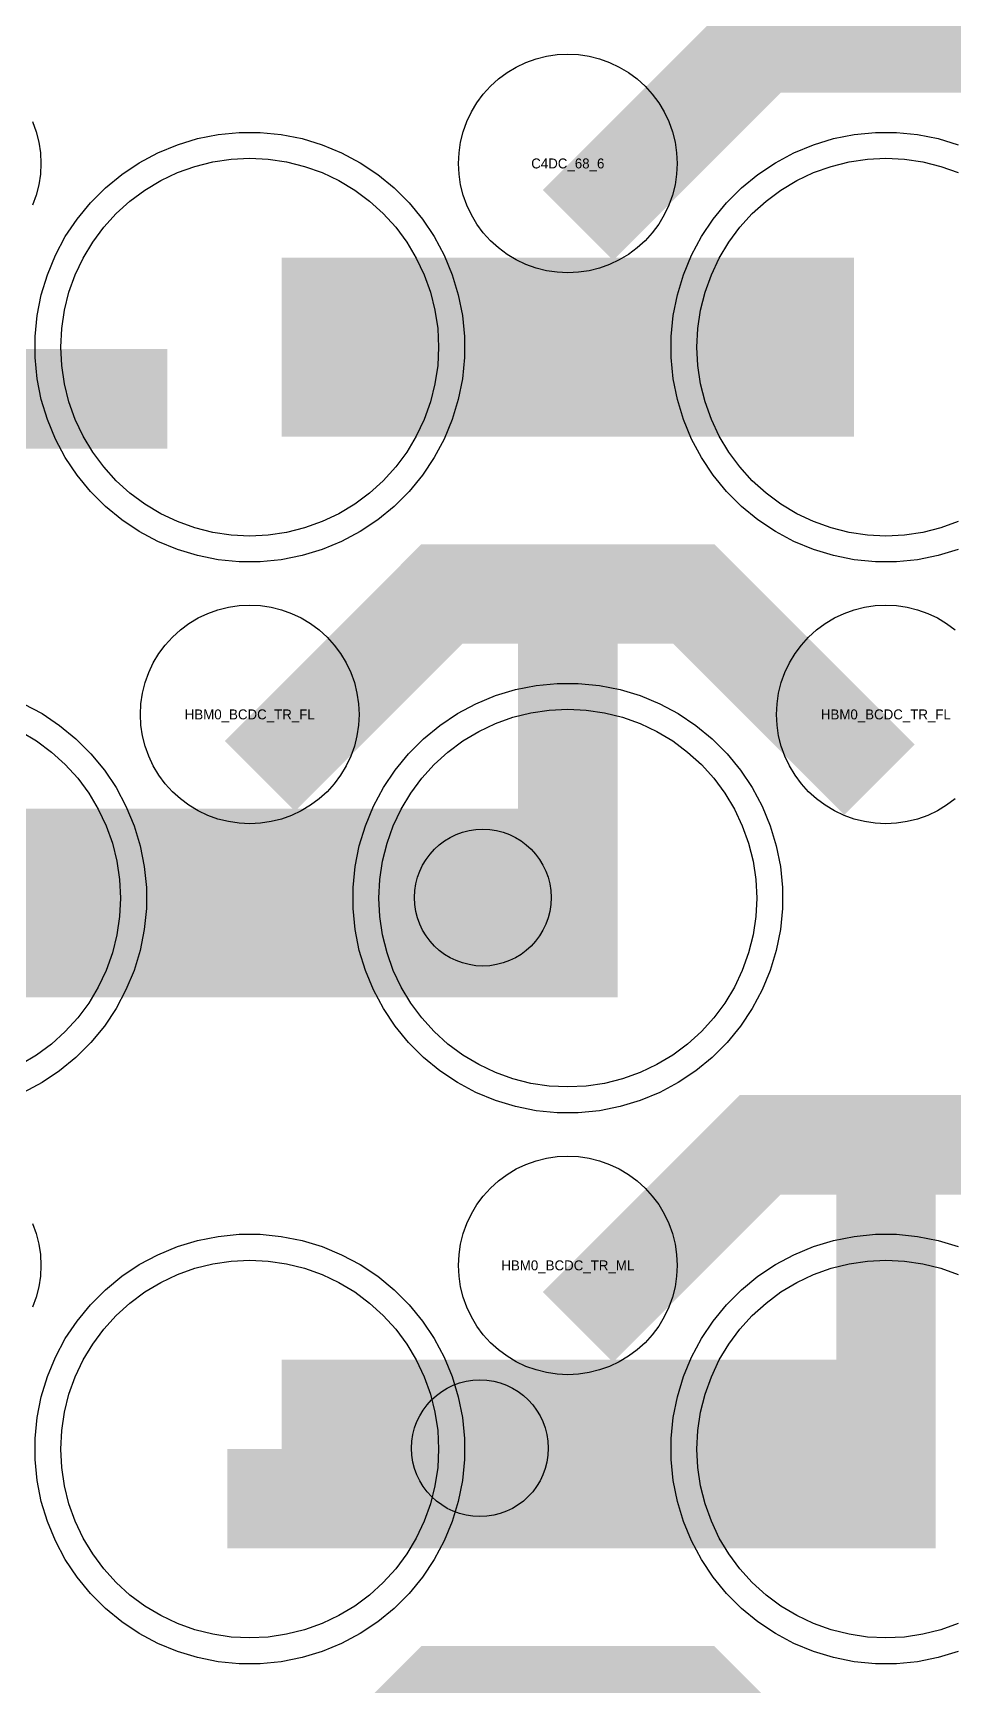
# Model space of a CAD drawing. Extents: x -11880 to 11880, y -14992 to 14992.
# Drawn here: x -10134.5 to -9902.9, y -5753.9 to -5338.2 of the extents above; entities that cross this region are included whole.
import ezdxf
from ezdxf.enums import TextEntityAlignment as Align

# ---------------------------------------------------------------- set-up
doc = ezdxf.new("R2010")
doc.units = 0
doc.header["$MEASUREMENT"] = 0
for name, color, linetype in [('GDS_775_DT_237', 138, 'CONTINUOUS'), ('RDL1_FS', 34, 'CONTINUOUS'), ('RDL_BS', 160, 'CONTINUOUS')]:
    doc.layers.add(name, color=color, linetype=linetype)

msp = doc.modelspace()

# ---------------------------------------------------------------- linework, layer by layer
at = {"layer": 'RDL1_FS'}
for points in [[(-10080, -5464.719), (-10084.657, -5464.49), (-10089.268, -5463.806), (-10093.791, -5462.674), (-10098.181, -5461.102), (-10102.395, -5459.11), (-10106.395, -5456.712), (-10110.14, -5453.934), (-10113.594, -5450.804), (-10116.724, -5447.35), (-10119.502, -5443.605), (-10121.9, -5439.605), (-10123.892, -5435.391), (-10125.464, -5431.001), (-10126.596, -5426.478), (-10127.28, -5421.867), (-10127.509, -5417.21), (-10127.28, -5412.553), (-10126.596, -5407.942), (-10125.464, -5403.419), (-10123.892, -5399.029), (-10121.9, -5394.815), (-10119.502, -5390.815), (-10116.724, -5387.07), (-10113.594, -5383.616), (-10110.14, -5380.486), (-10106.395, -5377.708), (-10102.395, -5375.31), (-10098.181, -5373.318), (-10093.791, -5371.746), (-10089.268, -5370.614), (-10084.657, -5369.93), (-10080, -5369.701), (-10075.343, -5369.93), (-10070.732, -5370.614), (-10066.209, -5371.746), (-10061.819, -5373.318), (-10057.605, -5375.31), (-10053.605, -5377.708), (-10049.86, -5380.486), (-10046.406, -5383.616), (-10043.276, -5387.07), (-10040.498, -5390.815), (-10038.1, -5394.815), (-10036.108, -5399.029), (-10034.536, -5403.419), (-10033.404, -5407.942), (-10032.72, -5412.553), (-10032.491, -5417.21), (-10032.72, -5421.867), (-10033.404, -5426.478), (-10034.536, -5431.001), (-10036.108, -5435.391), (-10038.1, -5439.605), (-10040.498, -5443.605), (-10043.276, -5447.35), (-10046.406, -5450.804), (-10049.86, -5453.934), (-10053.605, -5456.712), (-10057.605, -5459.11), (-10061.819, -5461.102), (-10066.209, -5462.674), (-10070.732, -5463.806), (-10075.343, -5464.49)], [(-10000, -5603.279), (-10004.657, -5603.05), (-10009.268, -5602.366), (-10013.791, -5601.234), (-10018.181, -5599.662), (-10022.395, -5597.67), (-10026.395, -5595.272), (-10030.14, -5592.494), (-10033.594, -5589.364), (-10036.724, -5585.91), (-10039.502, -5582.165), (-10041.9, -5578.165), (-10043.892, -5573.951), (-10045.464, -5569.561), (-10046.596, -5565.038), (-10047.28, -5560.427), (-10047.509, -5555.77), (-10047.28, -5551.113), (-10046.596, -5546.502), (-10045.464, -5541.979), (-10043.892, -5537.589), (-10041.9, -5533.375), (-10039.502, -5529.375), (-10036.724, -5525.63), (-10033.594, -5522.176), (-10030.14, -5519.046), (-10026.395, -5516.268), (-10022.395, -5513.87), (-10018.181, -5511.878), (-10013.791, -5510.306), (-10009.268, -5509.174), (-10004.657, -5508.49), (-10000, -5508.261), (-9995.343, -5508.49), (-9990.732, -5509.174), (-9986.209, -5510.306), (-9981.819, -5511.878), (-9977.605, -5513.87), (-9973.605, -5516.268), (-9969.86, -5519.046), (-9966.406, -5522.176), (-9963.276, -5525.63), (-9960.498, -5529.375), (-9958.1, -5533.375), (-9956.108, -5537.589), (-9954.536, -5541.979), (-9953.404, -5546.502), (-9952.72, -5551.113), (-9952.491, -5555.77), (-9952.72, -5560.427), (-9953.404, -5565.038), (-9954.536, -5569.561), (-9956.108, -5573.951), (-9958.1, -5578.165), (-9960.498, -5582.165), (-9963.276, -5585.91), (-9966.406, -5589.364), (-9969.86, -5592.494), (-9973.605, -5595.272), (-9977.605, -5597.67), (-9981.819, -5599.662), (-9986.209, -5601.234), (-9990.732, -5602.366), (-9995.343, -5603.05)], [(-10080, -5741.844), (-10084.657, -5741.615), (-10089.268, -5740.931), (-10093.791, -5739.799), (-10098.181, -5738.227), (-10102.395, -5736.235), (-10106.395, -5733.837), (-10110.14, -5731.059), (-10113.594, -5727.929), (-10116.724, -5724.475), (-10119.502, -5720.73), (-10121.9, -5716.73), (-10123.892, -5712.516), (-10125.464, -5708.126), (-10126.596, -5703.603), (-10127.28, -5698.992), (-10127.509, -5694.335), (-10127.28, -5689.678), (-10126.596, -5685.067), (-10125.464, -5680.544), (-10123.892, -5676.154), (-10121.9, -5671.94), (-10119.502, -5667.94), (-10116.724, -5664.195), (-10113.594, -5660.741), (-10110.14, -5657.611), (-10106.395, -5654.833), (-10102.395, -5652.435), (-10098.181, -5650.443), (-10093.791, -5648.871), (-10089.268, -5647.739), (-10084.657, -5647.055), (-10080, -5646.826), (-10075.343, -5647.055), (-10070.732, -5647.739), (-10066.209, -5648.871), (-10061.819, -5650.443), (-10057.605, -5652.435), (-10053.605, -5654.833), (-10049.86, -5657.611), (-10046.406, -5660.741), (-10043.276, -5664.195), (-10040.498, -5667.94), (-10038.1, -5671.94), (-10036.108, -5676.154), (-10034.536, -5680.544), (-10033.404, -5685.067), (-10032.72, -5689.678), (-10032.491, -5694.335), (-10032.72, -5698.992), (-10033.404, -5703.603), (-10034.536, -5708.126), (-10036.108, -5712.516), (-10038.1, -5716.73), (-10040.498, -5720.73), (-10043.276, -5724.475), (-10046.406, -5727.929), (-10049.86, -5731.059), (-10053.605, -5733.837), (-10057.605, -5736.235), (-10061.819, -5738.227), (-10066.209, -5739.799), (-10070.732, -5740.931), (-10075.343, -5741.615)]]:
    msp.add_lwpolyline(points, close=True, dxfattribs=at)
for points in [[(-9901.819, -5461.102), (-9906.209, -5462.674), (-9910.732, -5463.806), (-9915.343, -5464.49), (-9920, -5464.719), (-9924.657, -5464.49), (-9929.268, -5463.806), (-9933.791, -5462.674), (-9938.181, -5461.102), (-9942.395, -5459.11), (-9946.395, -5456.712), (-9950.14, -5453.934), (-9953.594, -5450.804), (-9956.724, -5447.35), (-9959.502, -5443.605), (-9961.9, -5439.605), (-9963.892, -5435.391), (-9965.464, -5431.001), (-9966.596, -5426.478), (-9967.28, -5421.867), (-9967.509, -5417.21), (-9967.28, -5412.553), (-9966.596, -5407.942), (-9965.464, -5403.419), (-9963.892, -5399.029), (-9961.9, -5394.815), (-9959.502, -5390.815), (-9956.724, -5387.07), (-9953.594, -5383.616), (-9950.14, -5380.486), (-9946.395, -5377.708), (-9942.395, -5375.31), (-9938.181, -5373.318), (-9933.791, -5371.746), (-9929.268, -5370.614), (-9924.657, -5369.93), (-9920, -5369.701), (-9915.343, -5369.93), (-9910.732, -5370.614), (-9906.209, -5371.746), (-9901.819, -5373.318)], [(-10137.605, -5513.87), (-10133.605, -5516.268), (-10129.86, -5519.046), (-10126.406, -5522.176), (-10123.276, -5525.63), (-10120.498, -5529.375), (-10118.1, -5533.375), (-10116.108, -5537.589), (-10114.536, -5541.979), (-10113.404, -5546.502), (-10112.72, -5551.113), (-10112.491, -5555.77), (-10112.72, -5560.427), (-10113.404, -5565.038), (-10114.536, -5569.561), (-10116.108, -5573.951), (-10118.1, -5578.165), (-10120.498, -5582.165), (-10123.276, -5585.91), (-10126.406, -5589.364), (-10129.86, -5592.494), (-10133.605, -5595.272), (-10137.605, -5597.67)], [(-9901.819, -5738.227), (-9906.209, -5739.799), (-9910.732, -5740.931), (-9915.343, -5741.615), (-9920, -5741.844), (-9924.657, -5741.615), (-9929.268, -5740.931), (-9933.791, -5739.799), (-9938.181, -5738.227), (-9942.395, -5736.235), (-9946.395, -5733.837), (-9950.14, -5731.059), (-9953.594, -5727.929), (-9956.724, -5724.475), (-9959.502, -5720.73), (-9961.9, -5716.73), (-9963.892, -5712.516), (-9965.464, -5708.126), (-9966.596, -5703.603), (-9967.28, -5698.992), (-9967.509, -5694.335), (-9967.28, -5689.678), (-9966.596, -5685.067), (-9965.464, -5680.544), (-9963.892, -5676.154), (-9961.9, -5671.94), (-9959.502, -5667.94), (-9956.724, -5664.195), (-9953.594, -5660.741), (-9950.14, -5657.611), (-9946.395, -5654.833), (-9942.395, -5652.435), (-9938.181, -5650.443), (-9933.791, -5648.871), (-9929.268, -5647.739), (-9924.657, -5647.055), (-9920, -5646.826), (-9915.343, -5647.055), (-9910.732, -5647.739), (-9906.209, -5648.871), (-9901.819, -5650.443)]]:
    msp.add_lwpolyline(points, dxfattribs=at)
for points in [[(-10071.998, -5417.21, 45, 45, 0), (-9999.998, -5417.21, 45, 45, 0)], [(-9999.998, -5417.21, 45, 45, 0), (-9927.998, -5417.21, 45, 45, 0)], [(-10151.998, -5555.77, 45, 45, 0), (-10079.998, -5555.77, 45, 45, 0)], [(-10079.998, -5555.77, 45, 45, 0), (-10007.998, -5555.77, 45, 45, 0)], [(-10071.998, -5694.335, 45, 45, 0), (-9999.998, -5694.335, 45, 45, 0)], [(-9999.998, -5694.335, 45, 45, 0), (-9927.998, -5694.335, 45, 45, 0)]]:
    msp.add_lwpolyline(points, format="xyseb", dxfattribs=at)
for centre in [(-10021.382, -5555.666), (-10022.105, -5694.144)]:
    msp.add_circle(centre, 17.2, dxfattribs=at)
at = {"layer": 'RDL_BS'}
for points in [[(-9997.438, -5386.524, 25, 25, 0), (-9951.623, -5340.709, 25, 25, 0), (-9918.07, -5340.709, 25, 25, 0)], [(-9841.599, -5387.423, 25, 25, 0), (-9888.313, -5340.709, 25, 25, 0), (-9918.071, -5340.709, 25, 25, 0)], [(-10209.984, -5430.223, 25, 25, 0), (-10100.719, -5430.223, 25, 25, 0)], [(-10000, -5580.77, 25, 25, 0), (-10000, -5466.769, 25, 25, 0)], [(-10077.438, -5525.084, 25, 25, 0), (-10031.623, -5479.269, 25, 25, 0), (-9998.07, -5479.269, 25, 25, 0)], [(-9921.599, -5525.983, 25, 25, 0), (-9968.313, -5479.269, 25, 25, 0), (-9998.071, -5479.269, 25, 25, 0)], [(-10165.603, -5568.27, 25, 25, 0), (-9987.5, -5568.27, 25, 25, 0)], [(-9920, -5719.335, 25, 25, 0), (-9920, -5605.334, 25, 25, 0)], [(-9997.438, -5663.649, 25, 25, 0), (-9951.623, -5617.834, 25, 25, 0), (-9918.07, -5617.834, 25, 25, 0)], [(-9841.599, -5664.548, 25, 25, 0), (-9888.313, -5617.834, 25, 25, 0), (-9918.071, -5617.834, 25, 25, 0)], [(-10085.603, -5706.835, 25, 25, 0), (-9907.5, -5706.835, 25, 25, 0)], [(-10077.438, -5802.214, 25, 25, 0), (-10031.623, -5756.399, 25, 25, 0), (-9998.07, -5756.399, 25, 25, 0)], [(-9921.599, -5803.113, 25, 25, 0), (-9968.313, -5756.399, 25, 25, 0), (-9998.071, -5756.399, 25, 25, 0)]]:
    msp.add_lwpolyline(points, format="xyseb", dxfattribs=at)
for points in [[(-10000, -5398.516), (-10002.693, -5398.384), (-10005.365, -5397.988), (-10007.984, -5397.331), (-10010.519, -5396.424), (-10012.956, -5395.272), (-10015.28, -5393.879), (-10017.443, -5392.276), (-10019.442, -5390.464), (-10021.254, -5388.465), (-10022.857, -5386.302), (-10024.25, -5383.978), (-10025.402, -5381.541), (-10026.309, -5379.006), (-10026.966, -5376.387), (-10027.362, -5373.715), (-10027.494, -5371.022), (-10027.362, -5368.329), (-10026.966, -5365.657), (-10026.309, -5363.038), (-10025.402, -5360.503), (-10024.25, -5358.066), (-10022.857, -5355.742), (-10021.254, -5353.579), (-10019.442, -5351.58), (-10017.443, -5349.768), (-10015.28, -5348.165), (-10012.956, -5346.772), (-10010.519, -5345.62), (-10007.984, -5344.713), (-10005.365, -5344.056), (-10002.693, -5343.66), (-10000, -5343.528), (-9997.307, -5343.66), (-9994.635, -5344.056), (-9992.016, -5344.713), (-9989.481, -5345.62), (-9987.044, -5346.772), (-9984.72, -5348.165), (-9982.557, -5349.768), (-9980.558, -5351.58), (-9978.746, -5353.579), (-9977.143, -5355.742), (-9975.75, -5358.066), (-9974.598, -5360.503), (-9973.691, -5363.038), (-9973.034, -5365.657), (-9972.638, -5368.329), (-9972.506, -5371.022), (-9972.638, -5373.715), (-9973.034, -5376.387), (-9973.691, -5379.006), (-9974.598, -5381.541), (-9975.75, -5383.978), (-9977.143, -5386.302), (-9978.746, -5388.465), (-9980.558, -5390.464), (-9982.557, -5392.276), (-9984.72, -5393.879), (-9987.044, -5395.272), (-9989.481, -5396.424), (-9992.016, -5397.331), (-9994.635, -5397.988), (-9997.307, -5398.384)], [(-10082.644, -5471.21), (-10087.938, -5470.693), (-10093.165, -5469.647), (-10098.205, -5468.116), (-10103.115, -5466.085), (-10107.777, -5463.593), (-10112.191, -5460.646), (-10116.292, -5457.284), (-10120.074, -5453.502), (-10123.436, -5449.401), (-10126.383, -5444.987), (-10128.875, -5440.325), (-10130.906, -5435.415), (-10132.437, -5430.375), (-10133.483, -5425.148), (-10134, -5419.854), (-10134, -5414.566), (-10133.483, -5409.272), (-10132.437, -5404.045), (-10130.906, -5399.005), (-10128.875, -5394.095), (-10126.383, -5389.433), (-10123.436, -5385.019), (-10120.074, -5380.918), (-10116.292, -5377.136), (-10112.191, -5373.774), (-10107.777, -5370.827), (-10103.115, -5368.335), (-10098.205, -5366.304), (-10093.165, -5364.773), (-10087.938, -5363.727), (-10082.644, -5363.21), (-10077.356, -5363.21), (-10072.062, -5363.727), (-10066.835, -5364.773), (-10061.795, -5366.304), (-10056.885, -5368.335), (-10052.223, -5370.827), (-10047.809, -5373.774), (-10043.708, -5377.136), (-10039.926, -5380.918), (-10036.564, -5385.019), (-10033.617, -5389.433), (-10031.125, -5394.095), (-10029.094, -5399.005), (-10027.563, -5404.045), (-10026.517, -5409.272), (-10026, -5414.566), (-10026, -5419.854), (-10026.517, -5425.148), (-10027.563, -5430.375), (-10029.094, -5435.415), (-10031.125, -5440.325), (-10033.617, -5444.987), (-10036.564, -5449.401), (-10039.926, -5453.502), (-10043.708, -5457.284), (-10047.809, -5460.646), (-10052.223, -5463.593), (-10056.885, -5466.085), (-10061.795, -5468.116), (-10066.835, -5469.647), (-10072.062, -5470.693), (-10077.356, -5471.21)], [(-10080, -5537.076), (-10082.693, -5536.944), (-10085.365, -5536.548), (-10087.984, -5535.891), (-10090.519, -5534.984), (-10092.956, -5533.832), (-10095.28, -5532.439), (-10097.443, -5530.836), (-10099.442, -5529.024), (-10101.254, -5527.025), (-10102.857, -5524.862), (-10104.25, -5522.538), (-10105.402, -5520.101), (-10106.309, -5517.566), (-10106.966, -5514.947), (-10107.362, -5512.275), (-10107.494, -5509.582), (-10107.362, -5506.889), (-10106.966, -5504.217), (-10106.309, -5501.598), (-10105.402, -5499.063), (-10104.25, -5496.626), (-10102.857, -5494.302), (-10101.254, -5492.139), (-10099.442, -5490.14), (-10097.443, -5488.328), (-10095.28, -5486.725), (-10092.956, -5485.332), (-10090.519, -5484.18), (-10087.984, -5483.273), (-10085.365, -5482.616), (-10082.693, -5482.22), (-10080, -5482.088), (-10077.307, -5482.22), (-10074.635, -5482.616), (-10072.016, -5483.273), (-10069.481, -5484.18), (-10067.044, -5485.332), (-10064.72, -5486.725), (-10062.557, -5488.328), (-10060.558, -5490.14), (-10058.746, -5492.139), (-10057.143, -5494.302), (-10055.75, -5496.626), (-10054.598, -5499.063), (-10053.691, -5501.598), (-10053.034, -5504.217), (-10052.638, -5506.889), (-10052.506, -5509.582), (-10052.638, -5512.275), (-10053.034, -5514.947), (-10053.691, -5517.566), (-10054.598, -5520.101), (-10055.75, -5522.538), (-10057.143, -5524.862), (-10058.746, -5527.025), (-10060.558, -5529.024), (-10062.557, -5530.836), (-10064.72, -5532.439), (-10067.044, -5533.832), (-10069.481, -5534.984), (-10072.016, -5535.891), (-10074.635, -5536.548), (-10077.307, -5536.944)], [(-10002.644, -5609.77), (-10007.938, -5609.253), (-10013.165, -5608.207), (-10018.205, -5606.676), (-10023.115, -5604.645), (-10027.777, -5602.153), (-10032.191, -5599.206), (-10036.292, -5595.844), (-10040.074, -5592.062), (-10043.436, -5587.961), (-10046.383, -5583.547), (-10048.875, -5578.885), (-10050.906, -5573.975), (-10052.437, -5568.935), (-10053.483, -5563.708), (-10054, -5558.414), (-10054, -5553.126), (-10053.483, -5547.832), (-10052.437, -5542.605), (-10050.906, -5537.565), (-10048.875, -5532.655), (-10046.383, -5527.993), (-10043.436, -5523.579), (-10040.074, -5519.478), (-10036.292, -5515.696), (-10032.191, -5512.334), (-10027.777, -5509.387), (-10023.115, -5506.895), (-10018.205, -5504.864), (-10013.165, -5503.333), (-10007.938, -5502.287), (-10002.644, -5501.77), (-9997.356, -5501.77), (-9992.062, -5502.287), (-9986.835, -5503.333), (-9981.795, -5504.864), (-9976.885, -5506.895), (-9972.223, -5509.387), (-9967.809, -5512.334), (-9963.708, -5515.696), (-9959.926, -5519.478), (-9956.564, -5523.579), (-9953.617, -5527.993), (-9951.125, -5532.655), (-9949.094, -5537.565), (-9947.563, -5542.605), (-9946.517, -5547.832), (-9946, -5553.126), (-9946, -5558.414), (-9946.517, -5563.708), (-9947.563, -5568.935), (-9949.094, -5573.975), (-9951.125, -5578.885), (-9953.617, -5583.547), (-9956.564, -5587.961), (-9959.926, -5592.062), (-9963.708, -5595.844), (-9967.809, -5599.206), (-9972.223, -5602.153), (-9976.885, -5604.645), (-9981.795, -5606.676), (-9986.835, -5608.207), (-9992.062, -5609.253), (-9997.356, -5609.77)], [(-10000, -5675.641), (-10002.693, -5675.509), (-10005.365, -5675.113), (-10007.984, -5674.456), (-10010.519, -5673.549), (-10012.956, -5672.397), (-10015.28, -5671.004), (-10017.443, -5669.401), (-10019.442, -5667.589), (-10021.254, -5665.59), (-10022.857, -5663.427), (-10024.25, -5661.103), (-10025.402, -5658.666), (-10026.309, -5656.131), (-10026.966, -5653.512), (-10027.362, -5650.84), (-10027.494, -5648.147), (-10027.362, -5645.454), (-10026.966, -5642.782), (-10026.309, -5640.163), (-10025.402, -5637.628), (-10024.25, -5635.191), (-10022.857, -5632.867), (-10021.254, -5630.704), (-10019.442, -5628.705), (-10017.443, -5626.893), (-10015.28, -5625.29), (-10012.956, -5623.897), (-10010.519, -5622.745), (-10007.984, -5621.838), (-10005.365, -5621.181), (-10002.693, -5620.785), (-10000, -5620.653), (-9997.307, -5620.785), (-9994.635, -5621.181), (-9992.016, -5621.838), (-9989.481, -5622.745), (-9987.044, -5623.897), (-9984.72, -5625.29), (-9982.557, -5626.893), (-9980.558, -5628.705), (-9978.746, -5630.704), (-9977.143, -5632.867), (-9975.75, -5635.191), (-9974.598, -5637.628), (-9973.691, -5640.163), (-9973.034, -5642.782), (-9972.638, -5645.454), (-9972.506, -5648.147), (-9972.638, -5650.84), (-9973.034, -5653.512), (-9973.691, -5656.131), (-9974.598, -5658.666), (-9975.75, -5661.103), (-9977.143, -5663.427), (-9978.746, -5665.59), (-9980.558, -5667.589), (-9982.557, -5669.401), (-9984.72, -5671.004), (-9987.044, -5672.397), (-9989.481, -5673.549), (-9992.016, -5674.456), (-9994.635, -5675.113), (-9997.307, -5675.509)], [(-10082.644, -5748.335), (-10087.938, -5747.818), (-10093.165, -5746.772), (-10098.205, -5745.241), (-10103.115, -5743.21), (-10107.777, -5740.718), (-10112.191, -5737.771), (-10116.292, -5734.409), (-10120.074, -5730.627), (-10123.436, -5726.526), (-10126.383, -5722.112), (-10128.875, -5717.45), (-10130.906, -5712.54), (-10132.437, -5707.5), (-10133.483, -5702.273), (-10134, -5696.979), (-10134, -5691.691), (-10133.483, -5686.397), (-10132.437, -5681.17), (-10130.906, -5676.13), (-10128.875, -5671.22), (-10126.383, -5666.558), (-10123.436, -5662.144), (-10120.074, -5658.043), (-10116.292, -5654.261), (-10112.191, -5650.899), (-10107.777, -5647.952), (-10103.115, -5645.46), (-10098.205, -5643.429), (-10093.165, -5641.898), (-10087.938, -5640.852), (-10082.644, -5640.335), (-10077.356, -5640.335), (-10072.062, -5640.852), (-10066.835, -5641.898), (-10061.795, -5643.429), (-10056.885, -5645.46), (-10052.223, -5647.952), (-10047.809, -5650.899), (-10043.708, -5654.261), (-10039.926, -5658.043), (-10036.564, -5662.144), (-10033.617, -5666.558), (-10031.125, -5671.22), (-10029.094, -5676.13), (-10027.563, -5681.17), (-10026.517, -5686.397), (-10026, -5691.691), (-10026, -5696.979), (-10026.517, -5702.273), (-10027.563, -5707.5), (-10029.094, -5712.54), (-10031.125, -5717.45), (-10033.617, -5722.112), (-10036.564, -5726.526), (-10039.926, -5730.627), (-10043.708, -5734.409), (-10047.809, -5737.771), (-10052.223, -5740.718), (-10056.885, -5743.21), (-10061.795, -5745.241), (-10066.835, -5746.772), (-10072.062, -5747.818), (-10077.356, -5748.335)]]:
    msp.add_lwpolyline(points, close=True, dxfattribs=at)
for points in [[(-10134.598, -5360.503), (-10133.691, -5363.038), (-10133.034, -5365.657), (-10132.638, -5368.329), (-10132.506, -5371.022), (-10132.638, -5373.715), (-10133.034, -5376.387), (-10133.691, -5379.006), (-10134.598, -5381.541)], [(-9901.795, -5468.116), (-9906.835, -5469.647), (-9912.062, -5470.693), (-9917.356, -5471.21), (-9922.644, -5471.21), (-9927.938, -5470.693), (-9933.165, -5469.647), (-9938.205, -5468.116), (-9943.115, -5466.085), (-9947.777, -5463.593), (-9952.191, -5460.646), (-9956.292, -5457.284), (-9960.074, -5453.502), (-9963.436, -5449.401), (-9966.383, -5444.987), (-9968.875, -5440.325), (-9970.906, -5435.415), (-9972.437, -5430.375), (-9973.483, -5425.148), (-9974, -5419.854), (-9974, -5414.566), (-9973.483, -5409.272), (-9972.437, -5404.045), (-9970.906, -5399.005), (-9968.875, -5394.095), (-9966.383, -5389.433), (-9963.436, -5385.019), (-9960.074, -5380.918), (-9956.292, -5377.136), (-9952.191, -5373.774), (-9947.777, -5370.827), (-9943.115, -5368.335), (-9938.205, -5366.304), (-9933.165, -5364.773), (-9927.938, -5363.727), (-9922.644, -5363.21), (-9917.356, -5363.21), (-9912.062, -5363.727), (-9906.835, -5364.773), (-9901.795, -5366.304)], [(-9902.557, -5530.836), (-9904.72, -5532.439), (-9907.044, -5533.832), (-9909.481, -5534.984), (-9912.016, -5535.891), (-9914.635, -5536.548), (-9917.307, -5536.944), (-9920, -5537.076), (-9922.693, -5536.944), (-9925.365, -5536.548), (-9927.984, -5535.891), (-9930.519, -5534.984), (-9932.956, -5533.832), (-9935.28, -5532.439), (-9937.443, -5530.836), (-9939.442, -5529.024), (-9941.254, -5527.025), (-9942.857, -5524.862), (-9944.25, -5522.538), (-9945.402, -5520.101), (-9946.309, -5517.566), (-9946.966, -5514.947), (-9947.362, -5512.275), (-9947.494, -5509.582), (-9947.362, -5506.889), (-9946.966, -5504.217), (-9946.309, -5501.598), (-9945.402, -5499.063), (-9944.25, -5496.626), (-9942.857, -5494.302), (-9941.254, -5492.139), (-9939.442, -5490.14), (-9937.443, -5488.328), (-9935.28, -5486.725), (-9932.956, -5485.332), (-9930.519, -5484.18), (-9927.984, -5483.273), (-9925.365, -5482.616), (-9922.693, -5482.22), (-9920, -5482.088), (-9917.307, -5482.22), (-9914.635, -5482.616), (-9912.016, -5483.273), (-9909.481, -5484.18), (-9907.044, -5485.332), (-9904.72, -5486.725), (-9902.557, -5488.328)], [(-10136.885, -5506.895), (-10132.223, -5509.387), (-10127.809, -5512.334), (-10123.708, -5515.696), (-10119.926, -5519.478), (-10116.564, -5523.579), (-10113.617, -5527.993), (-10111.125, -5532.655), (-10109.094, -5537.565), (-10107.563, -5542.605), (-10106.517, -5547.832), (-10106, -5553.126), (-10106, -5558.414), (-10106.517, -5563.708), (-10107.563, -5568.935), (-10109.094, -5573.975), (-10111.125, -5578.885), (-10113.617, -5583.547), (-10116.564, -5587.961), (-10119.926, -5592.062), (-10123.708, -5595.844), (-10127.809, -5599.206), (-10132.223, -5602.153), (-10136.885, -5604.645)], [(-10134.598, -5637.628), (-10133.691, -5640.163), (-10133.034, -5642.782), (-10132.638, -5645.454), (-10132.506, -5648.147), (-10132.638, -5650.84), (-10133.034, -5653.512), (-10133.691, -5656.131), (-10134.598, -5658.666)], [(-9901.795, -5745.241), (-9906.835, -5746.772), (-9912.062, -5747.818), (-9917.356, -5748.335), (-9922.644, -5748.335), (-9927.938, -5747.818), (-9933.165, -5746.772), (-9938.205, -5745.241), (-9943.115, -5743.21), (-9947.777, -5740.718), (-9952.191, -5737.771), (-9956.292, -5734.409), (-9960.074, -5730.627), (-9963.436, -5726.526), (-9966.383, -5722.112), (-9968.875, -5717.45), (-9970.906, -5712.54), (-9972.437, -5707.5), (-9973.483, -5702.273), (-9974, -5696.979), (-9974, -5691.691), (-9973.483, -5686.397), (-9972.437, -5681.17), (-9970.906, -5676.13), (-9968.875, -5671.22), (-9966.383, -5666.558), (-9963.436, -5662.144), (-9960.074, -5658.043), (-9956.292, -5654.261), (-9952.191, -5650.899), (-9947.777, -5647.952), (-9943.115, -5645.46), (-9938.205, -5643.429), (-9933.165, -5641.898), (-9927.938, -5640.852), (-9922.644, -5640.335), (-9917.356, -5640.335), (-9912.062, -5640.852), (-9906.835, -5641.898), (-9901.795, -5643.429)]]:
    msp.add_lwpolyline(points, dxfattribs=at)

# ---------------------------------------------------------------- texts
at = {"layer": 'GDS_775_DT_237'}
for s, p in [('C4DC_68_6', (-10000, -5371.022)), ('C4DC_68_6', (-10000, -5371.022)), ('HBM0_BCDC_TR_FL', (-10080, -5509.582)), ('HBM0_BCDC_TR_FL', (-10080, -5509.582)), ('HBM0_BCDC_TR_FL', (-9920, -5509.582)), ('HBM0_BCDC_TR_FL', (-9920, -5509.582)), ('HBM0_BCDC_TR_ML', (-10000, -5648.147)), ('HBM0_BCDC_TR_ML', (-10000, -5648.147))]:
    msp.add_text(s, height=2.5, dxfattribs=at).set_placement(p, align=Align.MIDDLE_CENTER)

doc.saveas('drawing.dxf')
